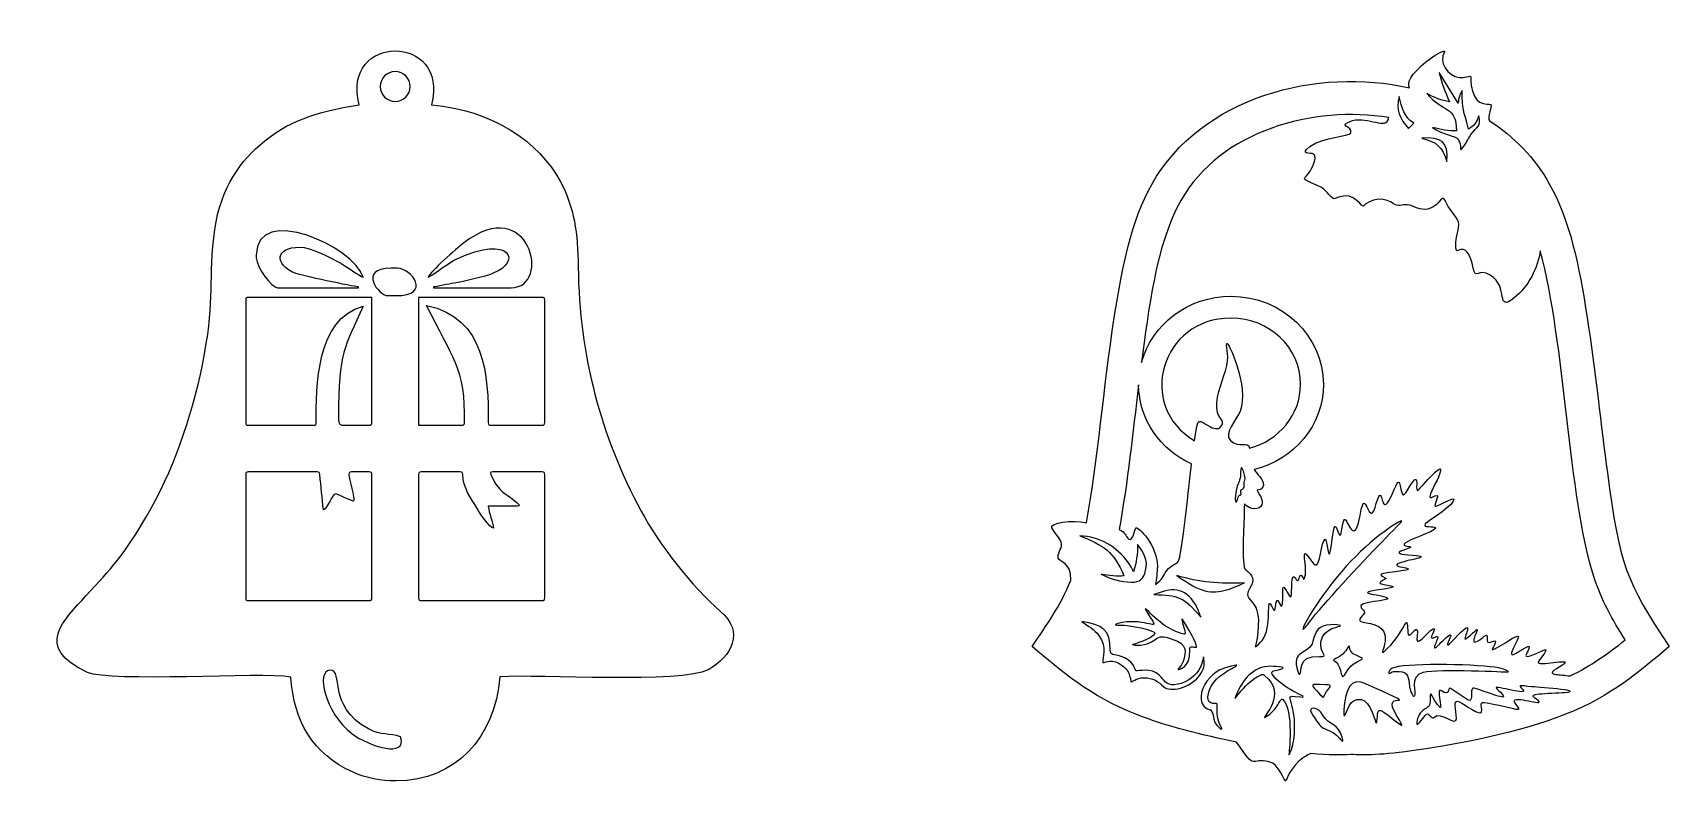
# Model space of a CAD drawing. Header units: centimetres. Extents: x 1 to 126, y -110 to -2.
# Drawn here: x 51.54 to 73.94, y -61.22 to -50.96 of the extents above; entities that cross this region are included whole.
import ezdxf

# ---------------------------------------------------------------- set-up
doc = ezdxf.new("R2010")
doc.units = ezdxf.units.CM
doc.header["$MEASUREMENT"] = 0
doc.layers.add('layer 1', color=7, linetype='Continuous')

msp = doc.modelspace()

# ---------------------------------------------------------------- linework, layer by layer
at = {"layer": 'layer 1', "color": 250}
for points, knots in [([(57.00173, -51.94537), (57.25694, -50.95516), (55.75106, -50.96402), (56.01181, -51.94167), (56.01181, -51.94167), (55.39888, -52.04639), (55.02734, -52.16696), (54.6494, -52.4949), (54.6494, -52.4949), (54.34268, -52.76106), (54.07994, -53.16265), (54.02026, -53.76318), (54.02026, -53.76318), (53.95317, -54.4384), (54.03622, -54.66097), (53.86671, -55.50325), (53.86671, -55.50325), (53.72052, -56.22972), (53.4557, -56.97649), (53.09313, -57.59651), (53.09313, -57.59651), (52.79469, -58.10683), (52.62038, -58.29137), (52.27168, -58.6706), (52.27168, -58.6706), (51.97453, -58.99375), (51.54303, -59.37758), (52.29489, -59.71914), (52.29489, -59.71914), (52.60099, -59.8582), (54.66873, -59.71409), (55.07557, -59.78306), (55.07557, -59.78306), (55.11848, -60.38737), (55.37108, -60.83486), (55.9302, -61.08731), (55.9302, -61.08731), (56.10872, -61.16793), (56.30596, -61.207), (56.51974, -61.20552), (56.51974, -61.20552), (57.33209, -61.19992), (57.86633, -60.61507), (57.939, -59.77905), (57.939, -59.77905), (58.46148, -59.74173), (60.43901, -59.87537), (60.78733, -59.68213), (60.78733, -59.68213), (61.11608, -59.49973), (61.28368, -59.16302), (60.95864, -58.88332), (60.95864, -58.88332), (60.56764, -58.54672), (60.12055, -57.97206), (59.87115, -57.50932), (59.87115, -57.50932), (59.31877, -56.48444), (59.02436, -55.38129), (59.00905, -54.16337), (59.00905, -54.16337), (59.00323, -53.70018), (58.95942, -53.35354), (58.76219, -52.99027), (58.76219, -52.99027), (58.47, -52.4521), (57.84914, -52.01689), (57.00173, -51.94537)], [0, 0, 0, 0, 0.05555556, 0.05555556, 0.05555556, 0.05555556, 0.11111111, 0.11111111, 0.11111111, 0.11111111, 0.16666667, 0.16666667, 0.16666667, 0.16666667, 0.22222222, 0.22222222, 0.22222222, 0.22222222, 0.27777778, 0.27777778, 0.27777778, 0.27777778, 0.33333333, 0.33333333, 0.33333333, 0.33333333, 0.38888889, 0.38888889, 0.38888889, 0.38888889, 0.44444444, 0.44444444, 0.44444444, 0.44444444, 0.5, 0.5, 0.5, 0.5, 0.55555556, 0.55555556, 0.55555556, 0.55555556, 0.61111111, 0.61111111, 0.61111111, 0.61111111, 0.66666667, 0.66666667, 0.66666667, 0.66666667, 0.72222222, 0.72222222, 0.72222222, 0.72222222, 0.77777778, 0.77777778, 0.77777778, 0.77777778, 0.83333333, 0.83333333, 0.83333333, 0.83333333, 0.88888889, 0.88888889, 0.88888889, 0.88888889, 1, 1, 1, 1]), ([(65.75454, -58.45429), (65.60886, -58.81367), (65.41605, -59.07408), (65.22364, -59.36271), (65.22364, -59.36271), (65.61938, -59.7024), (66.01513, -60.04211), (66.64202, -60.29252), (66.64202, -60.29252), (67.05516, -60.45756), (67.56875, -60.5838), (68.02231, -60.67277), (68.02231, -60.67277), (68.29763, -61.09144), (68.20951, -60.87561), (68.46805, -60.94297), (68.46805, -60.94297), (68.59292, -60.9755), (68.63337, -61.12659), (68.68905, -61.20353), (68.68905, -61.20353), (68.70417, -61.22441), (68.71721, -61.08105), (68.87324, -60.93703), (68.87324, -60.93703), (68.93025, -60.88441), (68.98382, -60.85652), (69.03739, -60.82864), (69.03739, -60.82864), (69.29909, -60.85412), (69.44147, -60.84912), (69.5838, -60.84412), (69.5838, -60.84412), (69.78341, -60.85113), (69.98307, -60.85816), (70.51185, -60.78109), (70.51185, -60.78109), (71.04068, -60.70404), (71.89873, -60.54293), (72.52559, -60.29252), (72.52559, -60.29252), (73.15247, -60.04211), (73.54822, -59.7024), (73.94397, -59.36271), (73.94397, -59.36271), (73.3483, -58.46933), (73.26686, -58.25019), (73.09645, -56.97954), (73.09645, -56.97954), (73.01592, -56.37889), (72.92833, -55.56988), (72.81978, -54.85545), (72.81978, -54.85545), (72.71124, -54.14102), (72.58163, -53.52112), (72.30671, -53.0326), (72.30671, -53.0326), (72.10151, -52.66792), (71.81532, -52.3764), (71.48456, -52.16025), (71.48456, -52.16025), (71.45082, -52.11121), (71.51702, -51.95942), (71.50483, -51.94235), (71.50483, -51.94235), (71.49124, -51.92333), (71.36023, -51.96403), (71.28673, -51.83826), (71.28673, -51.83826), (71.25248, -51.77962), (71.23141, -51.69134), (71.22878, -51.63666), (71.22878, -51.63666), (71.22342, -51.52535), (71.25807, -51.54925), (71.12336, -51.56945), (71.12336, -51.56945), (70.97705, -51.59139), (70.80316, -51.42138), (70.84599, -51.27033), (70.84599, -51.27033), (70.8585, -51.22619), (70.88618, -51.1972), (70.85126, -51.20774), (70.85126, -51.20774), (70.72512, -51.24582), (70.47734, -51.45355), (70.4058, -51.57353), (70.4058, -51.57353), (70.36686, -51.63886), (70.37723, -51.67466), (70.38761, -51.71046), (70.38761, -51.71046), (69.13551, -51.42357), (67.53997, -51.82577), (66.86089, -53.0326), (66.86089, -53.0326), (66.58597, -53.52112), (66.45636, -54.14102), (66.34782, -54.85545), (66.34782, -54.85545), (66.19694, -55.84853), (66.12706, -56.78355), (65.96493, -57.66929), (65.96493, -57.66929), (65.77215, -57.62133), (65.45681, -57.6667), (65.49209, -57.74008), (65.49209, -57.74008), (65.51959, -57.79728), (65.6194, -57.88893), (65.62549, -57.96286), (65.62549, -57.96286), (65.63046, -58.02328), (65.56261, -58.09659), (65.57969, -58.15273), (65.57969, -58.15273), (65.59922, -58.21689), (65.75068, -58.19384), (65.75454, -58.45429)], [0, 0, 0, 0, 0.03225806, 0.03225806, 0.03225806, 0.03225806, 0.06451613, 0.06451613, 0.06451613, 0.06451613, 0.09677419, 0.09677419, 0.09677419, 0.09677419, 0.12903226, 0.12903226, 0.12903226, 0.12903226, 0.16129032, 0.16129032, 0.16129032, 0.16129032, 0.19354839, 0.19354839, 0.19354839, 0.19354839, 0.22580645, 0.22580645, 0.22580645, 0.22580645, 0.25806452, 0.25806452, 0.25806452, 0.25806452, 0.29032258, 0.29032258, 0.29032258, 0.29032258, 0.32258065, 0.32258065, 0.32258065, 0.32258065, 0.35483871, 0.35483871, 0.35483871, 0.35483871, 0.38709677, 0.38709677, 0.38709677, 0.38709677, 0.41935484, 0.41935484, 0.41935484, 0.41935484, 0.4516129, 0.4516129, 0.4516129, 0.4516129, 0.48387097, 0.48387097, 0.48387097, 0.48387097, 0.51612903, 0.51612903, 0.51612903, 0.51612903, 0.5483871, 0.5483871, 0.5483871, 0.5483871, 0.58064516, 0.58064516, 0.58064516, 0.58064516, 0.61290323, 0.61290323, 0.61290323, 0.61290323, 0.64516129, 0.64516129, 0.64516129, 0.64516129, 0.67741935, 0.67741935, 0.67741935, 0.67741935, 0.70967742, 0.70967742, 0.70967742, 0.70967742, 0.74193548, 0.74193548, 0.74193548, 0.74193548, 0.77419355, 0.77419355, 0.77419355, 0.77419355, 0.80645161, 0.80645161, 0.80645161, 0.80645161, 0.83870968, 0.83870968, 0.83870968, 0.83870968, 0.87096774, 0.87096774, 0.87096774, 0.87096774, 0.90322581, 0.90322581, 0.90322581, 0.90322581, 0.93548387, 0.93548387, 0.93548387, 0.93548387, 1, 1, 1, 1]), ([(56.71011, -51.69261), (56.71011, -51.80582), (56.61834, -51.89759), (56.50512, -51.89759), (56.50512, -51.89759), (56.39192, -51.89759), (56.30015, -51.80582), (56.30015, -51.69261), (56.30015, -51.69261), (56.30015, -51.57939), (56.39192, -51.48763), (56.50512, -51.48763), (56.50512, -51.48763), (56.61834, -51.48763), (56.71011, -51.57939), (56.71011, -51.69261)], [0, 0, 0, 0, 0.2, 0.2, 0.2, 0.2, 0.4, 0.4, 0.4, 0.4, 0.6, 0.6, 0.6, 0.6, 1, 1, 1, 1]), ([(71.00365, -52.38248), (70.87639, -52.33132), (70.84033, -52.34533), (70.7052, -52.25447), (70.7052, -52.25447), (70.8166, -52.28379), (70.91982, -52.30012), (71.0318, -52.30177), (71.0318, -52.30177), (71.02645, -51.94681), (70.84643, -52.05506), (70.62411, -51.78822), (70.62411, -51.78822), (70.73005, -51.84537), (70.82373, -51.88515), (70.93494, -51.90309), (70.93494, -51.90309), (70.87561, -51.7655), (70.82637, -51.63503), (70.79304, -51.4999), (70.79304, -51.4999), (70.79304, -51.4999), (71.05432, -51.92112), (71.05432, -51.92112), (71.05432, -51.92112), (71.06046, -51.85222), (71.07452, -51.80218), (71.11063, -51.74543), (71.11063, -51.74543), (71.10594, -52.03162), (71.12973, -51.99655), (71.19622, -52.277), (71.19622, -52.277), (71.2749, -52.22803), (71.30774, -52.18166), (71.33588, -52.0923), (71.33588, -52.0923), (71.37099, -52.25244), (71.31789, -52.22581), (71.22776, -52.35171), (71.22776, -52.35171), (71.16753, -52.43584), (71.1919, -52.44511), (71.09036, -52.5608), (71.09036, -52.5608), (71.08186, -52.48422), (71.08379, -52.41468), (71.00365, -52.38248)], [0, 0, 0, 0, 0.07692308, 0.07692308, 0.07692308, 0.07692308, 0.15384615, 0.15384615, 0.15384615, 0.15384615, 0.23076923, 0.23076923, 0.23076923, 0.23076923, 0.30769231, 0.30769231, 0.30769231, 0.30769231, 0.38461538, 0.38461538, 0.38461538, 0.38461538, 0.46153846, 0.46153846, 0.46153846, 0.46153846, 0.53846154, 0.53846154, 0.53846154, 0.53846154, 0.61538462, 0.61538462, 0.61538462, 0.61538462, 0.69230769, 0.69230769, 0.69230769, 0.69230769, 0.76923077, 0.76923077, 0.76923077, 0.76923077, 0.84615385, 0.84615385, 0.84615385, 0.84615385, 1, 1, 1, 1]), ([(68.29866, -56.98908), (68.28537, -56.97319), (68.27343, -56.95752), (68.26292, -56.94014), (68.26292, -56.94014), (68.80776, -56.80588), (69.21021, -56.33402), (69.21021, -55.77252), (69.21021, -55.77252), (69.21021, -55.10651), (68.64402, -54.56662), (67.94561, -54.56662), (67.94561, -54.56662), (67.35592, -54.56662), (66.86048, -54.9515), (66.72053, -55.47221), (66.72053, -55.47221), (66.8136, -54.77), (66.91549, -53.86415), (67.25776, -53.25592), (67.25776, -53.25592), (67.80064, -52.29119), (69.08815, -51.94678), (70.10412, -52.1182), (70.10412, -52.1182), (70.072, -52.29987), (69.82816, -52.0952), (69.60935, -52.15985), (69.60935, -52.15985), (69.37554, -52.22893), (69.62227, -52.23498), (69.58458, -52.32578), (69.58458, -52.32578), (69.56188, -52.38046), (69.21073, -52.38132), (69.02448, -52.51273), (69.02448, -52.51273), (68.86823, -52.62296), (69.05012, -52.60768), (69.05527, -52.60883), (69.05527, -52.60883), (69.14446, -52.62878), (69.06415, -52.79782), (69.02898, -52.85134), (69.02898, -52.85134), (68.95454, -52.96464), (68.89496, -52.95157), (69.04137, -53.01015), (69.04137, -53.01015), (69.27182, -53.10235), (69.25051, -53.15101), (69.34207, -53.22788), (69.34207, -53.22788), (69.36566, -53.24769), (69.52634, -53.11655), (69.67166, -53.25678), (69.67166, -53.25678), (69.78413, -53.36531), (69.71781, -53.34109), (69.82466, -53.27912), (69.82466, -53.27912), (70.02557, -53.16262), (70.17751, -53.3122), (70.21527, -53.31985), (70.21527, -53.31985), (70.28304, -53.33357), (70.32027, -53.28622), (70.42775, -53.33074), (70.42775, -53.33074), (70.52086, -53.36931), (70.60778, -53.40601), (70.71343, -53.34088), (70.71343, -53.34088), (70.82781, -53.27037), (70.83494, -53.15773), (70.88612, -53.27029), (70.88612, -53.27029), (70.9728, -53.46098), (71.089, -53.49744), (71.0603, -53.6288), (71.0603, -53.6288), (71.04423, -53.70238), (71.00095, -53.8672), (71.0314, -53.93663), (71.0314, -53.93663), (71.0491, -53.97699), (71.17509, -53.78627), (71.26077, -54.17877), (71.26077, -54.17877), (71.29891, -54.3535), (71.3194, -54.17286), (71.49465, -54.27751), (71.49465, -54.27751), (71.75463, -54.43275), (71.5596, -54.79561), (71.82313, -54.58722), (71.82313, -54.58722), (72.01378, -54.43646), (72.14915, -54.16818), (72.17734, -53.94156), (72.17734, -53.94156), (72.52515, -55.21762), (72.55602, -57.29977), (72.91154, -58.40591), (72.91154, -58.40591), (73.01333, -58.72261), (73.16349, -58.99526), (73.34112, -59.27361), (73.34112, -59.27361), (73.10437, -59.46415), (72.86989, -59.62879), (72.58971, -59.76622), (72.58971, -59.76622), (72.51571, -59.75961), (72.44172, -59.75302), (72.3927, -59.74703), (72.3927, -59.74703), (72.25161, -59.72983), (72.4319, -59.6602), (72.502, -59.60411), (72.502, -59.60411), (72.61167, -59.51637), (72.12848, -59.64626), (72.1485, -59.57699), (72.1485, -59.57699), (72.1511, -59.56799), (72.27555, -59.41495), (72.25343, -59.40891), (72.25343, -59.40891), (72.22212, -59.40036), (72.02304, -59.52123), (71.98531, -59.49739), (71.98531, -59.49739), (71.96214, -59.48276), (72.07149, -59.34046), (72.00753, -59.36622), (72.00753, -59.36622), (71.86185, -59.42487), (71.68028, -59.61999), (71.85858, -59.28884), (71.85858, -59.28884), (71.93342, -59.14984), (71.80294, -59.24859), (71.6278, -59.356), (71.6278, -59.356), (71.42237, -59.48199), (71.58023, -59.34063), (71.56378, -59.29329), (71.56378, -59.29329), (71.55387, -59.2648), (71.43554, -59.36521), (71.45127, -59.25283), (71.45127, -59.25283), (71.46431, -59.15963), (71.40611, -59.23395), (71.353, -59.27062), (71.353, -59.27062), (71.16004, -59.40386), (71.35674, -59.10493), (71.30676, -59.131), (71.30676, -59.131), (71.30579, -59.13151), (71.13528, -59.29941), (71.1449, -59.25417), (71.1449, -59.25417), (71.15986, -59.18387), (71.28308, -58.95458), (71.00305, -59.25906), (71.00305, -59.25906), (70.74693, -59.53754), (71.12489, -59.01129), (70.84298, -59.28485), (70.84298, -59.28485), (70.78949, -59.33675), (70.69789, -59.45207), (70.74337, -59.32664), (70.74337, -59.32664), (70.76046, -59.27948), (70.81086, -59.19947), (70.73759, -59.23771), (70.73759, -59.23771), (70.60484, -59.307), (70.78244, -59.08924), (70.71358, -59.12122), (70.71358, -59.12122), (70.62592, -59.16192), (70.46413, -59.41876), (70.49215, -59.22037), (70.49215, -59.22037), (70.52311, -59.00112), (70.40202, -59.24982), (70.36942, -59.20259), (70.36942, -59.20259), (70.36551, -59.19693), (70.36225, -59.01555), (70.34363, -59.03362), (70.34363, -59.03362), (70.33817, -59.03892), (70.23421, -59.25104), (70.07505, -59.40268), (70.07505, -59.40268), (69.90458, -59.5651), (70.18754, -59.2329), (69.97101, -59.09632), (69.97101, -59.09632), (69.81813, -58.99989), (69.62833, -59.06425), (69.73801, -58.94958), (69.73801, -58.94958), (69.79087, -58.89431), (69.77429, -58.88577), (69.72867, -58.83396), (69.72867, -58.83396), (69.64928, -58.74381), (70.15403, -58.74115), (70.08572, -58.69967), (70.08572, -58.69967), (69.97957, -58.6352), (69.55509, -58.64544), (70.0466, -58.57651), (70.0466, -58.57651), (70.34023, -58.53533), (69.99797, -58.52932), (69.9839, -58.49024), (69.9839, -58.49024), (69.97561, -58.46718), (70.09097, -58.44208), (70.05549, -58.42221), (70.05549, -58.42221), (69.95033, -58.36333), (69.96115, -58.37525), (70.25337, -58.33328), (70.25337, -58.33328), (70.59551, -58.28414), (70.07801, -58.28518), (70.24892, -58.22256), (70.24892, -58.22256), (70.40774, -58.16437), (70.75915, -58.13261), (70.36541, -58.1065), (70.36541, -58.1065), (70.06715, -58.08673), (70.39911, -58.03183), (70.40454, -58.00112), (70.40454, -58.00112), (70.40756, -57.98403), (70.21878, -57.99958), (70.37475, -57.91886), (70.37475, -57.91886), (70.42095, -57.89494), (70.83054, -57.74956), (70.73225, -57.72721), (70.73225, -57.72721), (70.67694, -57.71464), (70.52745, -57.74173), (70.63266, -57.65918), (70.63266, -57.65918), (70.68413, -57.6188), (71.00003, -57.42667), (70.99549, -57.34748), (70.99549, -57.34748), (70.99303, -57.30444), (70.73567, -57.47588), (70.73715, -57.43418), (70.73715, -57.43418), (70.74009, -57.35188), (70.84071, -57.24286), (70.68779, -57.32212), (70.68779, -57.32212), (70.61501, -57.35986), (70.74413, -57.13441), (70.78339, -57.04467), (70.78339, -57.04467), (70.93001, -56.70955), (70.5296, -57.22111), (70.49971, -57.22564), (70.49971, -57.22564), (70.45354, -57.23264), (70.5554, -56.88436), (70.36008, -57.22119), (70.36008, -57.22119), (70.29422, -57.33478), (70.28677, -57.2923), (70.25959, -57.1616), (70.25959, -57.1616), (70.23452, -57.04104), (70.21349, -57.1532), (70.12664, -57.32924), (70.12664, -57.32924), (70.00332, -57.57919), (70.0218, -57.2161), (69.96966, -57.30834), (69.96966, -57.30834), (69.91084, -57.41242), (69.90101, -57.67944), (69.80203, -57.45018), (69.80203, -57.45018), (69.74564, -57.31956), (69.73649, -57.46807), (69.70021, -57.62805), (69.70021, -57.62805), (69.61461, -58.00559), (69.52249, -57.54088), (69.49121, -57.63606), (69.49121, -57.63606), (69.45017, -57.76097), (69.45754, -57.94011), (69.40274, -57.77346), (69.40274, -57.77346), (69.34909, -57.61035), (69.34015, -57.86982), (69.31247, -58.0278), (69.31247, -58.0278), (69.27444, -58.24478), (69.26162, -57.88538), (69.2342, -57.89485), (69.2342, -57.89485), (69.18036, -57.91343), (69.16274, -58.28729), (69.09592, -58.24746), (69.09592, -58.24746), (69.03947, -58.21382), (68.92662, -57.9743), (68.95274, -58.16075), (68.95274, -58.16075), (68.96257, -58.231), (68.97638, -58.3728), (68.94962, -58.43422), (68.94962, -58.43422), (68.93007, -58.47906), (68.91093, -58.30689), (68.8767, -58.43067), (68.8767, -58.43067), (68.84051, -58.56148), (68.78141, -58.19979), (68.77488, -58.60941), (68.77488, -58.60941), (68.77273, -58.74393), (68.73889, -58.66239), (68.69884, -58.59296), (68.69884, -58.59296), (68.63791, -58.48735), (68.65471, -58.60978), (68.65304, -58.71258), (68.65304, -58.71258), (68.64939, -58.93783), (68.60106, -58.70671), (68.57789, -58.73392), (68.57789, -58.73392), (68.53445, -58.78492), (68.57487, -58.9686), (68.49741, -58.80595), (68.49741, -58.80595), (68.42112, -58.64577), (68.5121, -59.10272), (68.37114, -59.28086), (68.37114, -59.28086), (68.33912, -59.32132), (68.29377, -59.36578), (68.28042, -59.37068), (68.28042, -59.37068), (68.27479, -59.37274), (68.36698, -59.01106), (68.28753, -58.83708), (68.28753, -58.83708), (68.22428, -58.69857), (68.11312, -58.70237), (68.20305, -58.56318), (68.20305, -58.56318), (68.27773, -58.44759), (68.24415, -58.38856), (68.14658, -58.31328), (68.14658, -58.31328), (68.08325, -58.26443), (68.12305, -57.65183), (68.12524, -57.5538), (68.12524, -57.5538), (68.12746, -57.45464), (68.12657, -57.41728), (68.12924, -57.41062), (68.12924, -57.41062), (68.12924, -57.41061), (68.20204, -57.49936), (68.30044, -57.47554), (68.30044, -57.47554), (68.39983, -57.45147), (68.37738, -57.34908), (68.3369, -57.287), (68.3369, -57.287), (68.27184, -57.18727), (68.30935, -57.24275), (68.36179, -57.20207), (68.36179, -57.20207), (68.43706, -57.14369), (68.34316, -57.04237), (68.29866, -56.98908)], [0, 0, 0, 0, 0.01, 0.01, 0.01, 0.01, 0.02, 0.02, 0.02, 0.02, 0.03, 0.03, 0.03, 0.03, 0.04, 0.04, 0.04, 0.04, 0.05, 0.05, 0.05, 0.05, 0.06, 0.06, 0.06, 0.06, 0.07, 0.07, 0.07, 0.07, 0.08, 0.08, 0.08, 0.08, 0.09, 0.09, 0.09, 0.09, 0.1, 0.1, 0.1, 0.1, 0.11, 0.11, 0.11, 0.11, 0.12, 0.12, 0.12, 0.12, 0.13, 0.13, 0.13, 0.13, 0.14, 0.14, 0.14, 0.14, 0.15, 0.15, 0.15, 0.15, 0.16, 0.16, 0.16, 0.16, 0.17, 0.17, 0.17, 0.17, 0.18, 0.18, 0.18, 0.18, 0.19, 0.19, 0.19, 0.19, 0.2, 0.2, 0.2, 0.2, 0.21, 0.21, 0.21, 0.21, 0.22, 0.22, 0.22, 0.22, 0.23, 0.23, 0.23, 0.23, 0.24, 0.24, 0.24, 0.24, 0.25, 0.25, 0.25, 0.25, 0.26, 0.26, 0.26, 0.26, 0.27, 0.27, 0.27, 0.27, 0.28, 0.28, 0.28, 0.28, 0.29, 0.29, 0.29, 0.29, 0.3, 0.3, 0.3, 0.3, 0.31, 0.31, 0.31, 0.31, 0.32, 0.32, 0.32, 0.32, 0.33, 0.33, 0.33, 0.33, 0.34, 0.34, 0.34, 0.34, 0.35, 0.35, 0.35, 0.35, 0.36, 0.36, 0.36, 0.36, 0.37, 0.37, 0.37, 0.37, 0.38, 0.38, 0.38, 0.38, 0.39, 0.39, 0.39, 0.39, 0.4, 0.4, 0.4, 0.4, 0.41, 0.41, 0.41, 0.41, 0.42, 0.42, 0.42, 0.42, 0.43, 0.43, 0.43, 0.43, 0.44, 0.44, 0.44, 0.44, 0.45, 0.45, 0.45, 0.45, 0.46, 0.46, 0.46, 0.46, 0.47, 0.47, 0.47, 0.47, 0.48, 0.48, 0.48, 0.48, 0.49, 0.49, 0.49, 0.49, 0.5, 0.5, 0.5, 0.5, 0.51, 0.51, 0.51, 0.51, 0.52, 0.52, 0.52, 0.52, 0.53, 0.53, 0.53, 0.53, 0.54, 0.54, 0.54, 0.54, 0.55, 0.55, 0.55, 0.55, 0.56, 0.56, 0.56, 0.56, 0.57, 0.57, 0.57, 0.57, 0.58, 0.58, 0.58, 0.58, 0.59, 0.59, 0.59, 0.59, 0.6, 0.6, 0.6, 0.6, 0.61, 0.61, 0.61, 0.61, 0.62, 0.62, 0.62, 0.62, 0.63, 0.63, 0.63, 0.63, 0.64, 0.64, 0.64, 0.64, 0.65, 0.65, 0.65, 0.65, 0.66, 0.66, 0.66, 0.66, 0.67, 0.67, 0.67, 0.67, 0.68, 0.68, 0.68, 0.68, 0.69, 0.69, 0.69, 0.69, 0.7, 0.7, 0.7, 0.7, 0.71, 0.71, 0.71, 0.71, 0.72, 0.72, 0.72, 0.72, 0.73, 0.73, 0.73, 0.73, 0.74, 0.74, 0.74, 0.74, 0.75, 0.75, 0.75, 0.75, 0.76, 0.76, 0.76, 0.76, 0.77, 0.77, 0.77, 0.77, 0.78, 0.78, 0.78, 0.78, 0.79, 0.79, 0.79, 0.79, 0.8, 0.8, 0.8, 0.8, 0.81, 0.81, 0.81, 0.81, 0.82, 0.82, 0.82, 0.82, 0.83, 0.83, 0.83, 0.83, 0.84, 0.84, 0.84, 0.84, 0.85, 0.85, 0.85, 0.85, 0.86, 0.86, 0.86, 0.86, 0.87, 0.87, 0.87, 0.87, 0.88, 0.88, 0.88, 0.88, 0.89, 0.89, 0.89, 0.89, 0.9, 0.9, 0.9, 0.9, 0.91, 0.91, 0.91, 0.91, 0.92, 0.92, 0.92, 0.92, 0.93, 0.93, 0.93, 0.93, 0.94, 0.94, 0.94, 0.94, 0.95, 0.95, 0.95, 0.95, 0.96, 0.96, 0.96, 0.96, 0.97, 0.97, 0.97, 0.97, 0.98, 0.98, 0.98, 0.98, 1, 1, 1, 1]), ([(70.37634, -52.26798), (70.25473, -52.13702), (70.19927, -52.00894), (70.2457, -51.82876), (70.2457, -51.82876), (70.28418, -51.98211), (70.31681, -52.1185), (70.44617, -52.19365), (70.44617, -52.19365), (70.4229, -52.21843), (70.39961, -52.2432), (70.37634, -52.26798)], [0, 0, 0, 0, 0.25, 0.25, 0.25, 0.25, 0.5, 0.5, 0.5, 0.5, 1, 1, 1, 1]), ([(70.90116, -52.71846), (70.83417, -52.51748), (70.75877, -52.45165), (70.55879, -52.40087), (70.55879, -52.40087), (70.81891, -52.37966), (70.92936, -52.44876), (70.90116, -52.71846)], [0, 0, 0, 0, 0.33333333, 0.33333333, 0.33333333, 0.33333333, 1, 1, 1, 1]), ([(54.60341, -54.00199), (54.60341, -53.28097), (55.95545, -53.89543), (56.0644, -54.30385), (56.0644, -54.30385), (56.0222, -54.29258), (55.82506, -54.14983), (55.75978, -54.11342), (55.75978, -54.11342), (55.63299, -54.04274), (55.3418, -53.89332), (55.19505, -53.89332), (55.19505, -53.89332), (54.872, -53.89332), (54.82829, -54.12417), (55.14664, -54.25567), (55.14664, -54.25567), (55.18913, -54.2732), (55.93505, -54.43667), (56.00404, -54.43667), (56.00404, -54.43667), (56.00404, -54.43667), (56.00404, -54.44873), (56.00404, -54.44873), (56.00404, -54.44873), (56.00404, -54.44873), (54.89319, -54.44873), (54.89319, -54.44873), (54.89319, -54.44873), (54.82191, -54.44873), (54.60341, -54.17101), (54.60341, -54.0382), (54.60341, -54.0382), (54.60341, -54.0382), (54.60341, -54.00199), (54.60341, -54.00199)], [0, 0, 0, 0, 0.1, 0.1, 0.1, 0.1, 0.2, 0.2, 0.2, 0.2, 0.3, 0.3, 0.3, 0.3, 0.4, 0.4, 0.4, 0.4, 0.5, 0.5, 0.5, 0.5, 0.6, 0.6, 0.6, 0.6, 0.7, 0.7, 0.7, 0.7, 0.8, 0.8, 0.8, 0.8, 1, 1, 1, 1]), ([(56.95793, -54.30385), (56.97741, -54.23083), (57.34237, -53.91418), (57.44371, -53.83576), (57.44371, -53.83576), (58.34664, -53.13692), (58.65503, -54.44873), (58.09291, -54.44873), (58.09291, -54.44873), (58.09291, -54.44873), (57.03036, -54.44873), (57.03036, -54.44873), (57.03036, -54.44873), (57.03036, -54.44873), (57.03036, -54.43667), (57.03036, -54.43667), (57.03036, -54.43667), (57.05603, -54.43667), (57.25365, -54.39649), (57.30649, -54.38679), (57.30649, -54.38679), (57.4467, -54.36099), (57.72252, -54.30055), (57.84703, -54.25115), (57.84703, -54.25115), (58.23592, -54.097), (58.10181, -53.70583), (57.33996, -54.05802), (57.33996, -54.05802), (57.21803, -54.11434), (57.07821, -54.24018), (56.95793, -54.30385)], [0, 0, 0, 0, 0.11111111, 0.11111111, 0.11111111, 0.11111111, 0.22222222, 0.22222222, 0.22222222, 0.22222222, 0.33333333, 0.33333333, 0.33333333, 0.33333333, 0.44444444, 0.44444444, 0.44444444, 0.44444444, 0.55555556, 0.55555556, 0.55555556, 0.55555556, 0.66666667, 0.66666667, 0.66666667, 0.66666667, 0.77777778, 0.77777778, 0.77777778, 0.77777778, 1, 1, 1, 1]), ([(56.53532, -54.18309), (56.72655, -54.18309), (57.01512, -54.55741), (56.51116, -54.55741), (56.51116, -54.55741), (56.51116, -54.55741), (56.4025, -54.55741), (56.4025, -54.55741), (56.4025, -54.55741), (56.27986, -54.55741), (55.98533, -54.18309), (56.4508, -54.18309), (56.4508, -54.18309), (56.4508, -54.18309), (56.53532, -54.18309), (56.53532, -54.18309)], [0, 0, 0, 0, 0.2, 0.2, 0.2, 0.2, 0.4, 0.4, 0.4, 0.4, 0.6, 0.6, 0.6, 0.6, 1, 1, 1, 1]), ([(54.49473, -54.58155), (54.49473, -54.58155), (56.18515, -54.58155), (56.18515, -54.58155), (56.18515, -54.58155), (56.18515, -54.58155), (56.18515, -56.29613), (56.18515, -56.29613), (56.18515, -56.29613), (56.18515, -56.32395), (56.17676, -56.33235), (56.14893, -56.33235), (56.14893, -56.33235), (56.14893, -56.33235), (55.77462, -56.33235), (55.77462, -56.33235), (55.77462, -56.33235), (55.72885, -56.33235), (55.72633, -56.25898), (55.72633, -56.21161), (55.72633, -56.21161), (55.72633, -55.32182), (55.81766, -55.27345), (56.0644, -54.70231), (56.0644, -54.70231), (55.42188, -54.87382), (55.4213, -55.80957), (55.42447, -56.29613), (55.42447, -56.29613), (55.42447, -56.32395), (55.41607, -56.33235), (55.38824, -56.33235), (55.38824, -56.33235), (55.38824, -56.33235), (54.49473, -56.33235), (54.49473, -56.33235), (54.49473, -56.33235), (54.4669, -56.33235), (54.45851, -56.32395), (54.45851, -56.29613), (54.45851, -56.29613), (54.45851, -56.29613), (54.45851, -54.61778), (54.45851, -54.61778), (54.45851, -54.61778), (54.45851, -54.58996), (54.4669, -54.58155), (54.49473, -54.58155)], [0, 0, 0, 0, 0.07692308, 0.07692308, 0.07692308, 0.07692308, 0.15384615, 0.15384615, 0.15384615, 0.15384615, 0.23076923, 0.23076923, 0.23076923, 0.23076923, 0.30769231, 0.30769231, 0.30769231, 0.30769231, 0.38461538, 0.38461538, 0.38461538, 0.38461538, 0.46153846, 0.46153846, 0.46153846, 0.46153846, 0.53846154, 0.53846154, 0.53846154, 0.53846154, 0.61538462, 0.61538462, 0.61538462, 0.61538462, 0.69230769, 0.69230769, 0.69230769, 0.69230769, 0.76923077, 0.76923077, 0.76923077, 0.76923077, 0.84615385, 0.84615385, 0.84615385, 0.84615385, 1, 1, 1, 1]), ([(56.8251, -54.58155), (56.8251, -54.58155), (58.51551, -54.58155), (58.51551, -54.58155), (58.51551, -54.58155), (58.54334, -54.58155), (58.55174, -54.58996), (58.55174, -54.61778), (58.55174, -54.61778), (58.55174, -54.61778), (58.55174, -56.29613), (58.55174, -56.29613), (58.55174, -56.29613), (58.55174, -56.32395), (58.54334, -56.33235), (58.51551, -56.33235), (58.51551, -56.33235), (58.51551, -56.33235), (57.8152, -56.33235), (57.8152, -56.33235), (57.8152, -56.33235), (57.78738, -56.33235), (57.77899, -56.32395), (57.77899, -56.29613), (57.77899, -56.29613), (57.77899, -55.65414), (57.74439, -54.86158), (56.93377, -54.69023), (56.93377, -54.69023), (57.27349, -55.39152), (57.47419, -55.55714), (57.45297, -56.29613), (57.45297, -56.29613), (57.45297, -56.32395), (57.44457, -56.33235), (57.41674, -56.33235), (57.41674, -56.33235), (57.41674, -56.33235), (56.8251, -56.33235), (56.8251, -56.33235), (56.8251, -56.33235), (56.8251, -56.33235), (56.8251, -54.58155), (56.8251, -54.58155)], [0, 0, 0, 0, 0.08333333, 0.08333333, 0.08333333, 0.08333333, 0.16666667, 0.16666667, 0.16666667, 0.16666667, 0.25, 0.25, 0.25, 0.25, 0.33333333, 0.33333333, 0.33333333, 0.33333333, 0.41666667, 0.41666667, 0.41666667, 0.41666667, 0.5, 0.5, 0.5, 0.5, 0.58333333, 0.58333333, 0.58333333, 0.58333333, 0.66666667, 0.66666667, 0.66666667, 0.66666667, 0.75, 0.75, 0.75, 0.75, 0.83333333, 0.83333333, 0.83333333, 0.83333333, 1, 1, 1, 1]), ([(67.66456, -56.35502), (67.48534, -56.26634), (67.49654, -56.17916), (67.44606, -56.54462), (67.44606, -56.54462), (66.64177, -56.07041), (66.98376, -54.86541), (67.94561, -54.86541), (67.94561, -54.86541), (68.47097, -54.86541), (68.89686, -55.27154), (68.89686, -55.77252), (68.89686, -55.77252), (68.89686, -56.19004), (68.60103, -56.54169), (68.19835, -56.64725), (68.19835, -56.64725), (68.18111, -56.54125), (68.05258, -56.65591), (67.93713, -56.54043), (67.93713, -56.54043), (67.83717, -56.44044), (68.02834, -56.24909), (68.06831, -56.14425), (68.06831, -56.14425), (68.20086, -55.79657), (67.898, -55.16256), (67.88689, -55.21313), (67.88689, -55.21313), (67.87175, -55.28209), (67.93563, -55.38395), (67.8691, -55.58754), (67.8691, -55.58754), (67.81569, -55.75099), (67.71391, -55.99258), (67.76061, -56.15936), (67.76061, -56.15936), (67.78145, -56.23381), (67.85448, -56.26892), (67.82153, -56.331), (67.82153, -56.331), (67.78708, -56.39589), (67.7312, -56.38798), (67.66456, -56.35502)], [0, 0, 0, 0, 0.08333333, 0.08333333, 0.08333333, 0.08333333, 0.16666667, 0.16666667, 0.16666667, 0.16666667, 0.25, 0.25, 0.25, 0.25, 0.33333333, 0.33333333, 0.33333333, 0.33333333, 0.41666667, 0.41666667, 0.41666667, 0.41666667, 0.5, 0.5, 0.5, 0.5, 0.58333333, 0.58333333, 0.58333333, 0.58333333, 0.66666667, 0.66666667, 0.66666667, 0.66666667, 0.75, 0.75, 0.75, 0.75, 0.83333333, 0.83333333, 0.83333333, 0.83333333, 1, 1, 1, 1]), ([(66.93679, -58.26789), (66.93679, -57.97047), (66.66993, -57.71957), (66.64509, -57.73876), (66.64509, -57.73876), (66.63241, -57.74855), (66.5925, -57.93729), (66.54638, -57.89261), (66.54638, -57.89261), (66.49099, -57.83894), (66.50961, -57.80856), (66.41265, -57.76209), (66.41265, -57.76209), (66.53523, -57.09841), (66.59695, -56.44422), (66.68102, -55.77823), (66.68102, -55.77823), (66.68335, -56.25726), (66.97857, -56.6703), (67.40469, -56.86285), (67.40469, -56.86285), (67.37788, -57.0769), (67.26782, -58.14565), (67.2239, -58.20169), (67.2239, -58.20169), (67.20185, -58.22983), (67.12076, -58.24757), (67.06738, -58.32264), (67.06738, -58.32264), (66.99843, -58.41963), (67.01997, -58.43936), (66.9101, -58.51468), (66.9101, -58.51468), (66.92345, -58.43287), (66.93679, -58.35104), (66.93679, -58.26789)], [0, 0, 0, 0, 0.1, 0.1, 0.1, 0.1, 0.2, 0.2, 0.2, 0.2, 0.3, 0.3, 0.3, 0.3, 0.4, 0.4, 0.4, 0.4, 0.5, 0.5, 0.5, 0.5, 0.6, 0.6, 0.6, 0.6, 0.7, 0.7, 0.7, 0.7, 0.8, 0.8, 0.8, 0.8, 1, 1, 1, 1]), ([(68.03141, -57.16785), (68.07215, -57.07581), (68.07502, -57.04145), (68.07811, -56.9404), (68.07811, -56.9404), (68.0813, -56.8359), (68.1564, -57.05977), (68.13547, -57.08314), (68.13547, -57.08314), (68.10709, -57.11481), (68.15153, -57.1831), (68.10145, -57.20764), (68.10145, -57.20764), (68.07103, -57.22255), (68.07734, -57.21764), (68.081, -57.25633), (68.081, -57.25633), (68.08785, -57.32861), (68.06403, -57.23995), (68.03164, -57.35282), (68.03164, -57.35282), (67.99992, -57.46337), (67.98992, -57.26165), (68.03141, -57.16785)], [0, 0, 0, 0, 0.14285714, 0.14285714, 0.14285714, 0.14285714, 0.28571429, 0.28571429, 0.28571429, 0.28571429, 0.42857143, 0.42857143, 0.42857143, 0.42857143, 0.57142857, 0.57142857, 0.57142857, 0.57142857, 0.71428571, 0.71428571, 0.71428571, 0.71428571, 1, 1, 1, 1]), ([(54.49473, -56.9723), (54.49473, -56.9723), (55.43654, -56.9723), (55.43654, -56.9723), (55.43654, -56.9723), (55.46708, -56.9723), (55.46937, -56.98083), (55.47277, -57.00853), (55.47277, -57.00853), (55.49132, -57.17212), (55.50217, -57.32769), (55.52251, -57.49128), (55.52251, -57.49128), (55.57962, -57.47586), (55.6377, -57.27415), (55.6901, -57.27415), (55.6901, -57.27415), (55.70486, -57.27415), (55.88502, -57.3599), (55.9316, -57.37076), (55.9316, -57.37076), (55.95828, -57.33335), (55.87122, -57.07102), (55.87122, -57.00853), (55.87122, -57.00853), (55.87122, -56.9807), (55.87961, -56.9723), (55.90745, -56.9723), (55.90745, -56.9723), (55.90745, -56.9723), (56.14893, -56.9723), (56.14893, -56.9723), (56.14893, -56.9723), (56.17676, -56.9723), (56.18515, -56.9807), (56.18515, -57.00853), (56.18515, -57.00853), (56.18515, -57.00853), (56.18515, -58.69894), (56.18515, -58.69894), (56.18515, -58.69894), (56.18515, -58.72677), (56.17676, -58.73517), (56.14893, -58.73517), (56.14893, -58.73517), (56.14893, -58.73517), (54.49473, -58.73517), (54.49473, -58.73517), (54.49473, -58.73517), (54.4669, -58.73517), (54.45851, -58.72677), (54.45851, -58.69894), (54.45851, -58.69894), (54.45851, -58.69894), (54.45851, -57.00853), (54.45851, -57.00853), (54.45851, -57.00853), (54.45851, -56.9807), (54.4669, -56.9723), (54.49473, -56.9723)], [0, 0, 0, 0, 0.0625, 0.0625, 0.0625, 0.0625, 0.125, 0.125, 0.125, 0.125, 0.1875, 0.1875, 0.1875, 0.1875, 0.25, 0.25, 0.25, 0.25, 0.3125, 0.3125, 0.3125, 0.3125, 0.375, 0.375, 0.375, 0.375, 0.4375, 0.4375, 0.4375, 0.4375, 0.5, 0.5, 0.5, 0.5, 0.5625, 0.5625, 0.5625, 0.5625, 0.625, 0.625, 0.625, 0.625, 0.6875, 0.6875, 0.6875, 0.6875, 0.75, 0.75, 0.75, 0.75, 0.8125, 0.8125, 0.8125, 0.8125, 0.875, 0.875, 0.875, 0.875, 1, 1, 1, 1]), ([(57.83935, -56.9723), (57.83935, -56.9723), (58.51551, -56.9723), (58.51551, -56.9723), (58.51551, -56.9723), (58.54334, -56.9723), (58.55174, -56.9807), (58.55174, -57.00853), (58.55174, -57.00853), (58.55174, -57.00853), (58.55174, -58.69894), (58.55174, -58.69894), (58.55174, -58.69894), (58.55174, -58.72677), (58.54334, -58.73517), (58.51551, -58.73517), (58.51551, -58.73517), (58.51551, -58.73517), (56.86132, -58.73517), (56.86132, -58.73517), (56.86132, -58.73517), (56.83349, -58.73517), (56.8251, -58.72677), (56.8251, -58.69894), (56.8251, -58.69894), (56.8251, -58.69894), (56.8251, -57.00853), (56.8251, -57.00853), (56.8251, -57.00853), (56.8251, -56.9807), (56.83349, -56.9723), (56.86132, -56.9723), (56.86132, -56.9723), (56.86132, -56.9723), (57.3926, -56.9723), (57.3926, -56.9723), (57.3926, -56.9723), (57.42041, -56.9723), (57.42882, -56.9807), (57.42882, -57.00853), (57.42882, -57.00853), (57.42882, -57.19), (57.54219, -57.3239), (57.62618, -57.47525), (57.62618, -57.47525), (57.66012, -57.53643), (57.79335, -57.72955), (57.85142, -57.74506), (57.85142, -57.74506), (57.84392, -57.65491), (57.78709, -57.54059), (57.77899, -57.4432), (57.77899, -57.4432), (57.77899, -57.4432), (58.17744, -57.4432), (58.17744, -57.4432), (58.17744, -57.4432), (58.28606, -57.4432), (58.0099, -57.28138), (57.97521, -57.24697), (57.97521, -57.24697), (57.87073, -57.14318), (57.87355, -57.13246), (57.81373, -57.00651), (57.81373, -57.00651), (57.8014, -56.98052), (57.80475, -56.9723), (57.83935, -56.9723)], [0, 0, 0, 0, 0.05555556, 0.05555556, 0.05555556, 0.05555556, 0.11111111, 0.11111111, 0.11111111, 0.11111111, 0.16666667, 0.16666667, 0.16666667, 0.16666667, 0.22222222, 0.22222222, 0.22222222, 0.22222222, 0.27777778, 0.27777778, 0.27777778, 0.27777778, 0.33333333, 0.33333333, 0.33333333, 0.33333333, 0.38888889, 0.38888889, 0.38888889, 0.38888889, 0.44444444, 0.44444444, 0.44444444, 0.44444444, 0.5, 0.5, 0.5, 0.5, 0.55555556, 0.55555556, 0.55555556, 0.55555556, 0.61111111, 0.61111111, 0.61111111, 0.61111111, 0.66666667, 0.66666667, 0.66666667, 0.66666667, 0.72222222, 0.72222222, 0.72222222, 0.72222222, 0.77777778, 0.77777778, 0.77777778, 0.77777778, 0.83333333, 0.83333333, 0.83333333, 0.83333333, 0.88888889, 0.88888889, 0.88888889, 0.88888889, 1, 1, 1, 1]), ([(68.98699, -58.99672), (69.20492, -58.61728), (69.55861, -58.17775), (69.91899, -57.88507), (69.91899, -57.88507), (70.08708, -57.74856), (70.23825, -57.65162), (70.2725, -57.64229), (70.2725, -57.64229), (70.30674, -57.63295), (70.22402, -57.71121), (70.06395, -57.87484), (70.06395, -57.87484), (69.80204, -58.14257), (69.2786, -58.7055), (69.05902, -58.9776), (69.05902, -58.9776), (68.9772, -59.07898), (68.95764, -59.11187), (68.94163, -59.12343), (68.94163, -59.12343), (68.92563, -59.135), (68.91318, -59.12522), (68.98699, -58.99672)], [0, 0, 0, 0, 0.14285714, 0.14285714, 0.14285714, 0.14285714, 0.28571429, 0.28571429, 0.28571429, 0.28571429, 0.42857143, 0.42857143, 0.42857143, 0.42857143, 0.57142857, 0.57142857, 0.57142857, 0.57142857, 0.71428571, 0.71428571, 0.71428571, 0.71428571, 1, 1, 1, 1]), ([(66.58106, -58.48177), (66.43388, -58.47737), (66.29902, -58.43992), (66.16575, -58.37327), (66.16575, -58.37327), (66.27969, -58.39156), (66.38136, -58.40801), (66.4779, -58.39729), (66.4779, -58.39729), (66.34608, -58.06428), (66.19909, -57.97669), (65.87494, -57.8477), (65.87494, -57.8477), (66.15273, -57.86356), (66.37358, -57.9884), (66.54282, -58.21809), (66.54282, -58.21809), (66.5864, -58.27723), (66.59885, -58.30924), (66.6113, -58.34126), (66.6113, -58.34126), (66.64784, -58.20589), (66.66806, -58.09964), (66.66465, -57.96774), (66.66465, -57.96774), (66.75309, -58.07602), (66.8132, -58.18302), (66.77671, -58.32258), (66.77671, -58.32258), (66.74665, -58.43753), (66.6983, -58.48526), (66.58106, -58.48177)], [0, 0, 0, 0, 0.11111111, 0.11111111, 0.11111111, 0.11111111, 0.22222222, 0.22222222, 0.22222222, 0.22222222, 0.33333333, 0.33333333, 0.33333333, 0.33333333, 0.44444444, 0.44444444, 0.44444444, 0.44444444, 0.55555556, 0.55555556, 0.55555556, 0.55555556, 0.66666667, 0.66666667, 0.66666667, 0.66666667, 0.77777778, 0.77777778, 0.77777778, 0.77777778, 1, 1, 1, 1]), ([(67.54895, -58.58943), (67.43956, -58.55253), (67.3204, -58.47249), (67.20123, -58.39245), (67.20123, -58.39245), (67.50825, -58.48553), (67.79437, -58.5115), (68.12968, -58.49116), (68.12968, -58.49116), (67.94384, -58.57498), (67.75958, -58.66049), (67.54895, -58.58943)], [0, 0, 0, 0, 0.25, 0.25, 0.25, 0.25, 0.5, 0.5, 0.5, 0.5, 1, 1, 1, 1]), ([(66.39759, -59.05067), (66.73806, -58.95812), (66.95507, -59.14517), (66.87294, -59.01777), (66.87294, -59.01777), (66.64258, -58.66048), (66.84472, -58.94994), (67.04903, -59.08381), (67.04903, -59.08381), (67.13997, -59.14339), (67.23512, -59.17896), (67.2807, -59.1923), (67.2807, -59.1923), (67.34805, -59.21202), (67.31151, -59.15842), (67.29048, -59.0738), (67.29048, -59.0738), (67.2663, -58.97658), (67.25806, -58.94944), (67.32028, -59.05601), (67.32028, -59.05601), (67.63043, -59.58725), (67.3724, -59.25684), (67.3803, -59.41396), (67.3803, -59.41396), (67.39265, -59.65963), (67.22833, -59.68243), (67.22223, -59.67785), (67.22223, -59.67785), (67.21689, -59.67385), (67.24357, -59.65429), (67.26669, -59.61338), (67.26669, -59.61338), (67.33292, -59.4962), (67.35097, -59.34942), (67.21133, -59.29056), (67.21133, -59.29056), (66.85891, -59.14202), (66.99685, -59.31075), (66.70619, -59.34415), (66.70619, -59.34415), (66.65395, -59.35015), (66.60059, -59.34436), (66.59681, -59.33836), (66.59681, -59.33836), (66.59651, -59.33787), (66.86725, -59.26611), (66.9014, -59.18518), (66.9014, -59.18518), (66.92166, -59.13716), (66.53542, -59.07129), (66.43273, -59.07068), (66.43273, -59.07068), (66.39095, -59.07043), (66.32005, -59.07175), (66.39759, -59.05067)], [0, 0, 0, 0, 0.06666667, 0.06666667, 0.06666667, 0.06666667, 0.13333333, 0.13333333, 0.13333333, 0.13333333, 0.2, 0.2, 0.2, 0.2, 0.26666667, 0.26666667, 0.26666667, 0.26666667, 0.33333333, 0.33333333, 0.33333333, 0.33333333, 0.4, 0.4, 0.4, 0.4, 0.46666667, 0.46666667, 0.46666667, 0.46666667, 0.53333333, 0.53333333, 0.53333333, 0.53333333, 0.6, 0.6, 0.6, 0.6, 0.66666667, 0.66666667, 0.66666667, 0.66666667, 0.73333333, 0.73333333, 0.73333333, 0.73333333, 0.8, 0.8, 0.8, 0.8, 0.86666667, 0.86666667, 0.86666667, 0.86666667, 1, 1, 1, 1]), ([(67.53205, -58.9634), (67.30243, -58.67975), (67.21354, -58.66101), (66.88908, -58.6539), (66.88908, -58.6539), (67.12163, -58.56089), (67.30716, -58.5363), (67.46135, -58.79532), (67.46135, -58.79532), (67.49471, -58.85134), (67.51337, -58.90736), (67.53205, -58.9634)], [0, 0, 0, 0, 0.25, 0.25, 0.25, 0.25, 0.5, 0.5, 0.5, 0.5, 1, 1, 1, 1]), ([(67.50257, -59.68966), (67.53947, -59.63097), (67.55459, -59.56781), (67.56972, -59.50468), (67.56972, -59.50468), (67.57868, -59.59208), (67.59066, -59.64743), (67.53192, -59.7359), (67.53192, -59.7359), (67.38658, -59.95483), (67.09838, -59.98595), (67.02679, -59.91866), (67.02679, -59.91866), (66.94776, -59.84437), (66.88429, -59.79141), (66.75332, -59.79237), (66.75332, -59.79237), (66.6514, -59.79312), (66.57973, -59.86183), (66.57613, -59.84262), (66.57613, -59.84262), (66.55478, -59.72878), (66.52797, -59.65633), (66.40049, -59.58917), (66.40049, -59.58917), (66.29636, -59.53432), (66.19455, -59.59582), (66.19127, -59.58184), (66.19127, -59.58184), (66.17675, -59.51975), (66.26207, -59.37933), (66.13257, -59.2081), (66.13257, -59.2081), (66.07877, -59.13696), (65.99118, -59.08004), (65.90358, -59.02312), (65.90358, -59.02312), (66.18147, -59.06701), (66.2948, -59.13205), (66.29132, -59.41486), (66.29132, -59.41486), (66.29044, -59.48668), (66.34738, -59.46912), (66.42872, -59.49445), (66.42872, -59.49445), (66.61979, -59.55395), (66.63405, -59.69428), (66.64305, -59.69633), (66.64305, -59.69633), (66.67592, -59.70381), (66.8511, -59.65034), (66.96363, -59.75813), (66.96363, -59.75813), (67.03462, -59.82612), (67.05446, -59.89546), (67.16819, -59.88842), (67.16819, -59.88842), (67.2918, -59.88076), (67.43225, -59.80149), (67.50257, -59.68966)], [0, 0, 0, 0, 0.0625, 0.0625, 0.0625, 0.0625, 0.125, 0.125, 0.125, 0.125, 0.1875, 0.1875, 0.1875, 0.1875, 0.25, 0.25, 0.25, 0.25, 0.3125, 0.3125, 0.3125, 0.3125, 0.375, 0.375, 0.375, 0.375, 0.4375, 0.4375, 0.4375, 0.4375, 0.5, 0.5, 0.5, 0.5, 0.5625, 0.5625, 0.5625, 0.5625, 0.625, 0.625, 0.625, 0.625, 0.6875, 0.6875, 0.6875, 0.6875, 0.75, 0.75, 0.75, 0.75, 0.8125, 0.8125, 0.8125, 0.8125, 0.875, 0.875, 0.875, 0.875, 1, 1, 1, 1]), ([(68.8639, -59.71342), (68.74926, -59.39347), (69.01896, -59.49155), (69.06599, -59.29323), (69.06599, -59.29323), (69.10025, -59.14877), (69.14569, -59.07184), (69.31078, -59.06512), (69.31078, -59.06512), (69.36547, -59.06289), (69.43573, -59.06734), (69.4424, -59.07623), (69.4424, -59.07623), (69.45861, -59.09784), (69.20699, -59.09162), (69.17582, -59.29923), (69.17582, -59.29923), (69.15018, -59.46998), (69.29997, -59.50388), (69.15559, -59.50088), (69.15559, -59.50088), (68.83458, -59.49422), (68.93273, -59.70532), (68.88368, -59.74922), (68.88368, -59.74922), (68.87946, -59.753), (68.87457, -59.74321), (68.8639, -59.71342)], [0, 0, 0, 0, 0.125, 0.125, 0.125, 0.125, 0.25, 0.25, 0.25, 0.25, 0.375, 0.375, 0.375, 0.375, 0.5, 0.5, 0.5, 0.5, 0.625, 0.625, 0.625, 0.625, 0.75, 0.75, 0.75, 0.75, 1, 1, 1, 1]), ([(69.42995, -59.65229), (69.37335, -59.50469), (69.2817, -59.58924), (69.4255, -59.50488), (69.4255, -59.50488), (69.45886, -59.48532), (69.49176, -59.45597), (69.5151, -59.42306), (69.5151, -59.42306), (69.62241, -59.27178), (69.4891, -59.42056), (69.6754, -59.49288), (69.6754, -59.49288), (69.84921, -59.56036), (69.63194, -59.51629), (69.51977, -59.72032), (69.51977, -59.72032), (69.45577, -59.83673), (69.466, -59.74631), (69.42995, -59.65229)], [0, 0, 0, 0, 0.16666667, 0.16666667, 0.16666667, 0.16666667, 0.33333333, 0.33333333, 0.33333333, 0.33333333, 0.5, 0.5, 0.5, 0.5, 0.66666667, 0.66666667, 0.66666667, 0.66666667, 1, 1, 1, 1]), ([(56.14046, -60.49305), (56.31095, -60.58609), (56.42796, -60.54925), (56.57778, -60.60042), (56.57778, -60.60042), (56.68102, -60.89953), (56.14167, -60.73319), (55.91431, -60.5587), (55.91431, -60.5587), (55.53371, -60.26659), (55.42081, -59.69246), (55.61199, -59.68953), (55.61199, -59.68953), (55.81476, -59.68641), (55.55512, -60.17365), (56.14046, -60.49305)], [0, 0, 0, 0, 0.2, 0.2, 0.2, 0.2, 0.4, 0.4, 0.4, 0.4, 0.6, 0.6, 0.6, 0.6, 1, 1, 1, 1]), ([(67.79272, -59.68453), (67.83753, -59.66092), (68.08415, -59.58975), (68.01294, -59.63284), (68.01294, -59.63284), (67.86005, -59.72534), (67.70441, -59.78897), (67.64242, -59.98489), (67.64242, -59.98489), (67.5755, -60.19641), (67.7438, -60.12611), (67.75381, -60.15031), (67.75381, -60.15031), (67.75883, -60.16244), (67.74501, -60.312), (67.77738, -60.3982), (67.77738, -60.3982), (67.7965, -60.44912), (67.82718, -60.4918), (67.81762, -60.49469), (67.81762, -60.49469), (67.80806, -60.49759), (67.75826, -60.46068), (67.73024, -60.41243), (67.73024, -60.41243), (67.69505, -60.35183), (67.70653, -60.24127), (67.65421, -60.22657), (67.65421, -60.22657), (67.57258, -60.20362), (67.53047, -60.15429), (67.53582, -60.04703), (67.53582, -60.04703), (67.54315, -59.90023), (67.65729, -59.75589), (67.79272, -59.68453)], [0, 0, 0, 0, 0.1, 0.1, 0.1, 0.1, 0.2, 0.2, 0.2, 0.2, 0.3, 0.3, 0.3, 0.3, 0.4, 0.4, 0.4, 0.4, 0.5, 0.5, 0.5, 0.5, 0.6, 0.6, 0.6, 0.6, 0.7, 0.7, 0.7, 0.7, 0.8, 0.8, 0.8, 0.8, 1, 1, 1, 1]), ([(68.01571, -60.02802), (68.10185, -59.81912), (68.24775, -59.6348), (68.49172, -59.63561), (68.49172, -59.63561), (68.57565, -59.63589), (68.75185, -59.64618), (68.59733, -59.68297), (68.59733, -59.68297), (68.53395, -59.69805), (68.46878, -59.69635), (68.52529, -59.76656), (68.52529, -59.76656), (68.69558, -59.97814), (69.04795, -60.06966), (68.89813, -60.05492), (68.89813, -60.05492), (68.65303, -60.03081), (68.78476, -60.03231), (68.81232, -60.35283), (68.81232, -60.35283), (68.82143, -60.45888), (68.81521, -60.58205), (68.79675, -60.67854), (68.79675, -60.67854), (68.77831, -60.77503), (68.74762, -60.84484), (68.73806, -60.84618), (68.73806, -60.84618), (68.73359, -60.8468), (68.81344, -60.23373), (68.65024, -60.08493), (68.65024, -60.08493), (68.62706, -60.0638), (68.58132, -60.18803), (68.53263, -60.23834), (68.53263, -60.23834), (68.48616, -60.28636), (68.41547, -60.33571), (68.40323, -60.33571), (68.40323, -60.33571), (68.37361, -60.33571), (68.72618, -60.01534), (68.40323, -59.761), (68.40323, -59.761), (68.37811, -59.74121), (68.37545, -59.74166), (68.34721, -59.75523), (68.34721, -59.75523), (68.10011, -59.87392), (67.94775, -60.19294), (68.01571, -60.02802)], [0, 0, 0, 0, 0.07142857, 0.07142857, 0.07142857, 0.07142857, 0.14285714, 0.14285714, 0.14285714, 0.14285714, 0.21428571, 0.21428571, 0.21428571, 0.21428571, 0.28571429, 0.28571429, 0.28571429, 0.28571429, 0.35714286, 0.35714286, 0.35714286, 0.35714286, 0.42857143, 0.42857143, 0.42857143, 0.42857143, 0.5, 0.5, 0.5, 0.5, 0.57142857, 0.57142857, 0.57142857, 0.57142857, 0.64285714, 0.64285714, 0.64285714, 0.64285714, 0.71428571, 0.71428571, 0.71428571, 0.71428571, 0.78571429, 0.78571429, 0.78571429, 0.78571429, 0.85714286, 0.85714286, 0.85714286, 0.85714286, 1, 1, 1, 1]), ([(69.48997, -60.23634), (69.49697, -60.10247), (69.53047, -59.79619), (69.72698, -59.85261), (69.72698, -59.85261), (69.77489, -59.86636), (70.24215, -60.07499), (70.24945, -60.09271), (70.24945, -60.09271), (70.25786, -60.1131), (70.07385, -60.06321), (70.18542, -60.26124), (70.18542, -60.26124), (70.30931, -60.48113), (70.35093, -60.50919), (70.09782, -60.30615), (70.09782, -60.30615), (69.90989, -60.1554), (69.97047, -60.28309), (69.93463, -60.41332), (69.93463, -60.41332), (69.92963, -60.43147), (69.85352, -60.1098), (69.72964, -60.08916), (69.72964, -60.08916), (69.54863, -60.059), (69.54148, -60.27718), (69.49753, -60.31014), (69.49753, -60.31014), (69.49041, -60.31548), (69.48686, -60.29591), (69.48997, -60.23634)], [0, 0, 0, 0, 0.11111111, 0.11111111, 0.11111111, 0.11111111, 0.22222222, 0.22222222, 0.22222222, 0.22222222, 0.33333333, 0.33333333, 0.33333333, 0.33333333, 0.44444444, 0.44444444, 0.44444444, 0.44444444, 0.55555556, 0.55555556, 0.55555556, 0.55555556, 0.66666667, 0.66666667, 0.66666667, 0.66666667, 0.77777778, 0.77777778, 0.77777778, 0.77777778, 1, 1, 1, 1]), ([(70.18799, -59.64992), (70.41223, -59.58912), (71.37241, -59.60743), (71.61046, -59.65836), (71.61046, -59.65836), (71.70606, -59.67882), (71.75675, -59.70727), (71.73186, -59.7135), (71.73186, -59.7135), (71.73001, -59.71396), (70.79684, -59.66363), (70.57618, -59.7175), (70.57618, -59.7175), (70.37576, -59.76644), (70.49532, -60.01596), (70.46146, -60.03987), (70.46146, -60.03987), (70.42619, -60.06478), (70.39158, -59.93962), (70.38721, -59.90871), (70.38721, -59.90871), (70.36978, -59.78539), (70.38574, -59.71343), (70.24848, -59.70772), (70.24848, -59.70772), (70.15574, -59.70385), (70.16972, -59.696), (70.1253, -59.72995), (70.1253, -59.72995), (70.09555, -59.75268), (70.08045, -59.67907), (70.18799, -59.64992)], [0, 0, 0, 0, 0.11111111, 0.11111111, 0.11111111, 0.11111111, 0.22222222, 0.22222222, 0.22222222, 0.22222222, 0.33333333, 0.33333333, 0.33333333, 0.33333333, 0.44444444, 0.44444444, 0.44444444, 0.44444444, 0.55555556, 0.55555556, 0.55555556, 0.55555556, 0.66666667, 0.66666667, 0.66666667, 0.66666667, 0.77777778, 0.77777778, 0.77777778, 0.77777778, 1, 1, 1, 1]), ([(69.16716, -60.02402), (69.02031, -59.86295), (69.01707, -59.88382), (69.23785, -59.8875), (69.23785, -59.8875), (69.36189, -59.88957), (69.28346, -59.92039), (69.23541, -60.01178), (69.23541, -60.01178), (69.20492, -60.06975), (69.21755, -60.07927), (69.16716, -60.02402)], [0, 0, 0, 0, 0.25, 0.25, 0.25, 0.25, 0.5, 0.5, 0.5, 0.5, 1, 1, 1, 1]), ([(70.59449, -60.22476), (70.65563, -60.18748), (70.67103, -60.17769), (70.67009, -60.09894), (70.67009, -60.09894), (70.66769, -59.89913), (70.69858, -60.10751), (70.80838, -60.19897), (70.80838, -60.19897), (70.84365, -60.22836), (70.74149, -59.90842), (70.8266, -59.96954), (70.8266, -59.96954), (70.94222, -60.05256), (70.90518, -59.93973), (70.944, -59.93663), (70.944, -59.93663), (70.944, -59.93663), (71.19079, -60.09938), (71.19079, -60.09938), (71.19079, -60.09938), (71.25929, -60.12982), (71.22283, -59.99788), (71.24459, -59.94774), (71.24459, -59.94774), (71.25482, -59.92418), (71.27349, -59.93219), (71.35131, -59.95978), (71.35131, -59.95978), (71.42914, -59.98738), (71.56611, -60.03456), (71.63058, -60.05103), (71.63058, -60.05103), (71.75425, -60.08259), (71.59202, -59.96423), (71.57319, -59.93085), (71.57319, -59.93085), (71.55114, -59.89176), (72.03795, -60.04629), (71.93854, -59.9531), (71.93854, -59.9531), (71.85908, -59.87862), (71.90504, -59.90114), (72.0592, -59.91574), (72.0592, -59.91574), (72.08128, -59.91783), (72.81456, -59.96788), (72.51409, -59.99222), (72.51409, -59.99222), (72.42071, -59.99977), (72.24996, -60.006), (72.16192, -60.014), (72.16192, -60.014), (71.99417, -60.02925), (72.12997, -60.07304), (72.16414, -60.12206), (72.16414, -60.12206), (72.1948, -60.16604), (71.75323, -60.02104), (71.83109, -60.13227), (71.83109, -60.13227), (71.9328, -60.27758), (71.93598, -60.2299), (71.45268, -60.13539), (71.45268, -60.13539), (71.3171, -60.10888), (71.39179, -60.16979), (71.3731, -60.26167), (71.3731, -60.26167), (71.36094, -60.32142), (71.14833, -60.15951), (71.07072, -60.12383), (71.07072, -60.12383), (70.96785, -60.07655), (71.03086, -60.23199), (71.03204, -60.34882), (71.03204, -60.34882), (71.03327, -60.47156), (70.79549, -60.23954), (70.73208, -60.33122), (70.73208, -60.33122), (70.70616, -60.36869), (70.6588, -60.29809), (70.63703, -60.28707), (70.63703, -60.28707), (70.60796, -60.27236), (70.4745, -60.51055), (70.48822, -60.40085), (70.48822, -60.40085), (70.49702, -60.33052), (70.53213, -60.26284), (70.59449, -60.22476)], [0, 0, 0, 0, 0.04166667, 0.04166667, 0.04166667, 0.04166667, 0.08333333, 0.08333333, 0.08333333, 0.08333333, 0.125, 0.125, 0.125, 0.125, 0.16666667, 0.16666667, 0.16666667, 0.16666667, 0.20833333, 0.20833333, 0.20833333, 0.20833333, 0.25, 0.25, 0.25, 0.25, 0.29166667, 0.29166667, 0.29166667, 0.29166667, 0.33333333, 0.33333333, 0.33333333, 0.33333333, 0.375, 0.375, 0.375, 0.375, 0.41666667, 0.41666667, 0.41666667, 0.41666667, 0.45833333, 0.45833333, 0.45833333, 0.45833333, 0.5, 0.5, 0.5, 0.5, 0.54166667, 0.54166667, 0.54166667, 0.54166667, 0.58333333, 0.58333333, 0.58333333, 0.58333333, 0.625, 0.625, 0.625, 0.625, 0.66666667, 0.66666667, 0.66666667, 0.66666667, 0.70833333, 0.70833333, 0.70833333, 0.70833333, 0.75, 0.75, 0.75, 0.75, 0.79166667, 0.79166667, 0.79166667, 0.79166667, 0.83333333, 0.83333333, 0.83333333, 0.83333333, 0.875, 0.875, 0.875, 0.875, 0.91666667, 0.91666667, 0.91666667, 0.91666667, 1, 1, 1, 1]), ([(69.17182, -60.45177), (69.14375, -60.42433), (69.02976, -60.26938), (69.03309, -60.24322), (69.03309, -60.24322), (69.0399, -60.18985), (69.13647, -60.19275), (69.19922, -60.29999), (69.19922, -60.29999), (69.28937, -60.45402), (69.41718, -60.41238), (69.46462, -60.60783), (69.46462, -60.60783), (69.49881, -60.74868), (69.44834, -60.5853), (69.29499, -60.51936), (69.29499, -60.51936), (69.25209, -60.5009), (69.21162, -60.49067), (69.17182, -60.45177)], [0, 0, 0, 0, 0.16666667, 0.16666667, 0.16666667, 0.16666667, 0.33333333, 0.33333333, 0.33333333, 0.33333333, 0.5, 0.5, 0.5, 0.5, 0.66666667, 0.66666667, 0.66666667, 0.66666667, 1, 1, 1, 1])]:
    msp.add_open_spline(points, degree=3, knots=knots, dxfattribs=at)

doc.saveas('drawing.dxf')
